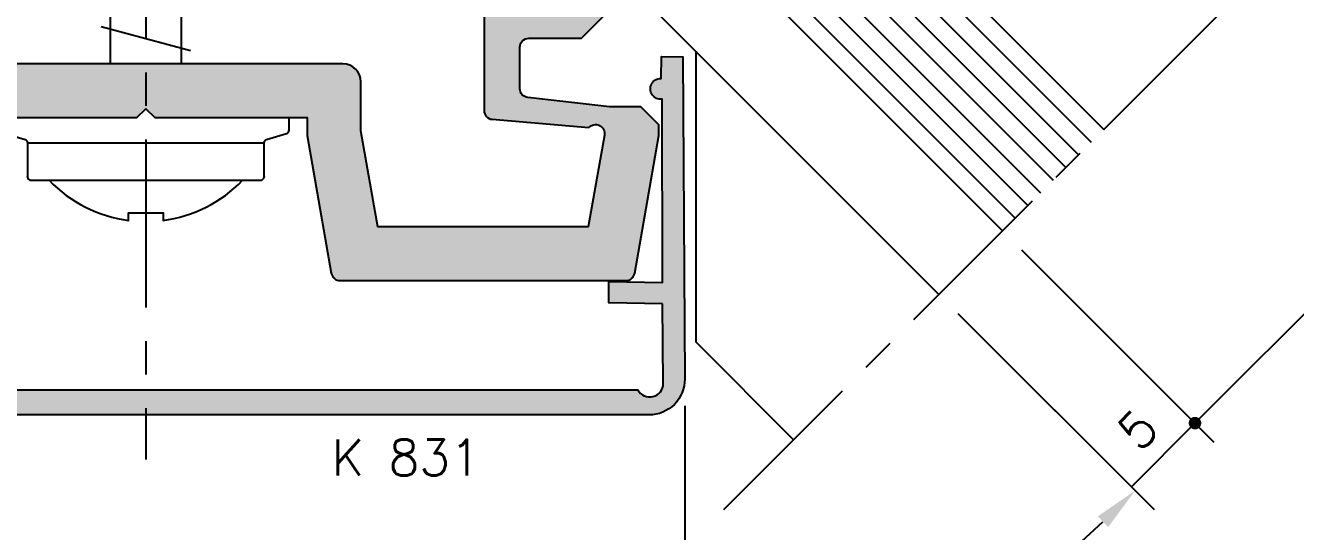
# Model space of a CAD drawing. Extents: x 0 to 4131, y -1600 to 527.
# Drawn here: x 103.5 to 174.4, y -277.4 to -249.1 of the extents above; entities that cross this region are included whole.
import ezdxf

# ---------------------------------------------------------------- set-up
doc = ezdxf.new("R2010")
doc.units = 0
doc.header["$LTSCALE"] = 7.5
doc.header["$MEASUREMENT"] = 0
doc.linetypes.add('CENTER', pattern=[2, 1.25, -0.25, 0.25, -0.25])
doc.layers.get('0').update_dxf_attribs({"linetype": 'CONTINUOUS'})
doc.layers.get('DEFPOINTS').update_dxf_attribs({"linetype": 'CONTINUOUS'})
for name, color, linetype in [('ASSI', 1, 'CENTER'), ('FILL', 8, 'CONTINUOUS'), ('FINE', 7, 'CONTINUOUS'), ('GROSSA', 4, 'CONTINUOUS'), ('QUOTE', 254, 'CONTINUOUS'), ('TESTO', 2, 'CONTINUOUS'), ('TRATTEGGI', 140, 'CONTINUOUS'), ('VETRO', 6, 'CONTINUOUS'), ('VITERIA', 40, 'CONTINUOUS')]:
    doc.layers.add(name, color=color, linetype=linetype)
doc.styles.get("Standard").update_dxf_attribs({"font": 'romans.shx'})
doc.dimstyles.new('SCALA_1-1$0', dxfattribs={"dimtxt": 2, "dimasz": 1, "dimexe": 1.5, "dimexo": 1.5, "dimgap": 1, "dimtad": 3, "dimdsep": 46, "dimtxsty": 'Standard', "dimblk1": 'PUNTO', "dimblk2": 'PUNTO', "dimsah": 1, "dimcen": 0.09, "dimclrt": 2, "dimadec": 0, "dimazin": 0, "dimtfac": 0.7, "dimtmove": 0, "dimatfit": 3, "dimldrblk": 'PUNTO', "dimfxl": 1, "dimtolj": 2, "dimarcsym": 0})
doc.dimstyles.new('SCALA_1-1$2', dxfattribs={"dimtxt": 2, "dimasz": 2.5, "dimexe": 1.5, "dimexo": 1.5, "dimgap": 1, "dimtad": 3, "dimdec": 0, "dimdsep": 46, "dimtxsty": 'Standard', "dimcen": 0, "dimclrt": 2, "dimaunit": 1, "dimadec": 0, "dimazin": 0, "dimtfac": 0.7, "dimtdec": 4, "dimtmove": 0, "dimatfit": 3, "dimfxl": 1, "dimtolj": 2, "dimarcsym": 0})

# ---------------------------------------------------------------- blocks, each defined once
blk = doc.blocks.new('PUNTO')
blk.add_line((-1, 0), (1, 0))
at = {"const_width": 0.35}
blk.add_lwpolyline([(-0.1750000000000114, 0, 1), (0.1750000000000114, 0, 1)], format="xyb", close=True, dxfattribs=at)
blk = doc.blocks.new('*D107')
at = {"layer": 'DEFPOINTS', "color": 0, "transparency": 16777216}
for p in [(176.423119323857, -242.1720285458826), (158.0383430130067, -260.5568048567329), (168.7805694265873, -271.2990312703136)]:
    blk.add_point(p, dxfattribs=at)
at = {"layer": 'QUOTE', "color": 0, "lineweight": -2, "transparency": 16777216}
for p, q in [((177.4837794956368, -243.2326887176624), (188.2260059092174, -253.9749151312431)), ((186.4582389562511, -253.6213617406498), (169.4876762077739, -270.5919244891271)), ((159.0990031847865, -261.6174650285128), (169.8412295983671, -272.3596914420934))]:
    blk.add_line(p, q, dxfattribs=at)
for p, rotation in [((187.1653457374376, -252.9142549594633), 45), ((168.7805694265873, -271.2990312703136), 225)]:
    blk.add_blockref('PUNTO', p, dxfattribs=dict(at, rotation=rotation))
at = {"layer": 'QUOTE', "color": 2, "transparency": 16777216, "insert": (176.5587440196393, -260.6924295525154), "char_height": 2, "attachment_point": 5, "rotation": 45}
blk.add_mtext('\\A2;26', dxfattribs=at)
blk = doc.blocks.new('*D108')
at = {"layer": 'DEFPOINTS', "color": 0, "transparency": 16777216}
for p in [(158.0383430130067, -260.5568048567329), (154.4852927202466, -264.1098551494929), (165.2275191338273, -274.8520815630737)]:
    blk.add_point(p, dxfattribs=at)
at = {"layer": 'QUOTE', "color": 0, "lineweight": -2, "transparency": 16777216}
for p, q in [((159.0990031847865, -261.6174650285128), (169.8412295983671, -272.3596914420935)), ((155.5459528920264, -265.1705153212727), (166.2881793056071, -275.9127417348535)), ((168.7805694265873, -271.2990312703137), (165.2275191338273, -274.8520815630737))]:
    blk.add_line(p, q, dxfattribs=at)
at = {"layer": 'QUOTE', "color": 2, "transparency": 16777216, "insert": (165.5898307178342, -271.6613428543205), "char_height": 2, "attachment_point": 5, "rotation": 44.99999999999954}
blk.add_mtext('\\A2;5', dxfattribs=at)
blk = doc.blocks.new('_None')
blk = doc.blocks.new('*D109')
at = {"layer": 'DEFPOINTS', "color": 0, "transparency": 16777216}
for p in [(145.2125909436196, -254.8371533728658), (67.33712630085674, -262.6956415871201), (65.92291273848392, -264.1098551494929), (154.4852927202466, -264.1098551494929), (89.98622831255874, -295.2827997031806)]:
    blk.add_point(p, dxfattribs=at)
at = {"layer": 'QUOTE', "color": 0, "lineweight": -2, "transparency": 16777216}
for p, q in [((64.86225256670409, -265.1705153212728), (53.907182429823, -276.1255854581538)), ((155.5459528920265, -265.1705153212728), (166.5010230289078, -276.125585458154))]:
    blk.add_line(p, q, dxfattribs=at)
blk.add_arc((110.2041027293655, -219.8286651586115), 78.11586820745006, 226.8337575418807, 313.166242458119, dxfattribs=at)
at = {"layer": 'QUOTE', "color": 0, "transparency": 16777216}
for points in [[(56.47379528508143, -277.1034830182606), (57.05354629631608, -276.5048736218953), (54.96784260160282, -275.064925286374)], [(163.3546591624147, -276.5048736218955), (163.9344101736493, -277.1034830182608), (165.440362857128, -275.0649252863742)]]:
    blk.add_solid(points, dxfattribs=at)
at = {"layer": 'QUOTE', "color": 2, "transparency": 16777216, "insert": (110.2041027293654, -295.9445333660615), "char_height": 2, "attachment_point": 5}
blk.add_mtext('\\A2;90°', dxfattribs=at)
blk = doc.blocks.new('*D110')
at = {"layer": 'DEFPOINTS', "color": 0, "transparency": 16777216}
for p in [(80.28625047728025, -268.8279502957561), (140.2937155042933, -268.8279502957561), (140.2937155042933, -282.8332158283471)]:
    blk.add_point(p, dxfattribs=at)
at = {"layer": 'QUOTE', "color": 0, "lineweight": -2, "transparency": 16777216}
for p, q in [((80.28625047728025, -270.3279502957561), (80.28625047728025, -284.3332158283471)), ((140.2937155042933, -270.3279502957561), (140.2937155042933, -284.3332158283471)), ((81.28625047728025, -282.8332158283471), (139.2937155042933, -282.8332158283471))]:
    blk.add_line(p, q, dxfattribs=at)
at = {"layer": 'QUOTE', "color": 0, "lineweight": -2, "transparency": 16777216, "rotation": 180}
blk.add_blockref('PUNTO', (80.28625047728025, -282.8332158283471), dxfattribs=at)
at = {"layer": 'QUOTE', "color": 0, "lineweight": -2, "transparency": 16777216}
blk.add_blockref('PUNTO', (140.2937155042933, -282.8332158283471), dxfattribs=at)
at = {"layer": 'QUOTE', "color": 2, "transparency": 16777216, "insert": (110.2899829907868, -280.8332158283471), "char_height": 2, "attachment_point": 5}
blk.add_mtext('\\A2;60', dxfattribs=at)

msp = doc.modelspace()

# ---------------------------------------------------------------- hatches: boundary and pattern name
at = {"layer": 'FILL'}
msp.add_hatch(color=253, dxfattribs=at).paths.add_polyline_path([(137.0063043700382, -263.3428787209848, 0.3639702342662042), (137.4987082465443, -262.9297028098182), (138.8541027293654, -255.2428787209845), (138.8541027293654, -254.650360118743), (137.8466213316069, -253.6428787209845), (136.0899460628418, -253.6428787209845), (131.5333985677399, -253.1242284600641, -0.3813941841837299), (131.0899460628416, -252.6274363699524), (131.0899460628415, -250.3070922833577, -0.4142135623731096), (131.5899460628415, -249.8070922833577), (134.5256756046192, -249.8070922833577), (137.3541027293654, -246.9786651586115), (135.3034930639243, -244.9280554931705), (134.4549649265004, -244.9280554931705), (134.0307008577885, -245.3523195618824), (135.0913610295685, -246.4129797336621), (133.6972484798729, -247.8070922833577), (132.5256756046192, -247.8070922833577), (127.4546077927535, -242.7360244714923, -0.414213562373095), (127.4546077927535, -242.0289176903058), (129.0809533894827, -240.4025720935765), (130.1416135612625, -241.4632322653564), (130.4951669518559, -241.1096788747629), (130.4951669518559, -240.1197293811022), (128.8688213685948, -238.4933837851295, 0.4142135629764006), (128.16171458668, -238.4933837830944), (124.6261806681249, -242.0289176885805, 0.4142135628956156), (124.6261806674488, -242.7360244703977), (128.7970528440735, -246.9068966475584, -0.1989123673629611), (129.0899460628415, -247.6140034286995), (129.0899460628415, -253.8375896529903, 0.389620444889014), (129.5476516708576, -254.3357976260365), (134.9473602140326, -254.794195327559, -0.755455697029795), (135.8129538337852, -255.2137797138073), (134.9085552920948, -260.3428787209848), (123.1496501666357, -260.3428787209848), (122.2041027293653, -254.9804127304066), (122.2041027293653, -252.2428787209844, 0.4142135623730859), (121.2041027293653, -251.2428787209844), (110.2041027293653, -251.2428787209841), (99.20410272936526, -251.2428787209844, 0.4142135623730857), (98.20410272936527, -252.2428787209844), (98.20410272936527, -254.9804127304066), (97.25855529209485, -260.3428787209848), (85.49965016663583, -260.3428787209848), (84.59525162494543, -255.2137797138073, -0.7554556970297853), (85.46084524469796, -254.794195327559), (90.86055378787297, -254.3357976260365, 0.3896204448890148), (91.31825939588902, -253.8375896529903), (91.31825939588902, -247.6140034286997, -0.1989123673796542), (91.61115261470248, -246.9068966475131), (95.78202479072326, -242.7360244714922, 0.4142135623730833), (95.78202479072326, -242.0289176903058), (92.24649088479062, -238.493383784373, 0.4142135623730893), (91.53938410360405, -238.493383784373), (89.91303850687467, -240.1197293811022), (89.91303850687478, -241.1096788747629), (90.26659189746812, -241.4632322653564), (91.32725206924789, -240.4025720935765), (92.9535976659771, -242.0289176903057, -0.4142135623730951), (92.9535976659771, -242.7360244714922), (87.88252985411162, -247.8070922833577), (86.71095697885784, -247.8070922833577), (85.31684442916224, -246.4129797336621), (86.37750460094202, -245.3523195618824), (85.95324053223027, -244.9280554931705), (85.10471239480643, -244.9280554931705), (83.05410272936541, -246.9786651586115), (85.88252985411162, -249.8070922833577), (88.81825939588902, -249.8070922833577, -0.4142135623730951), (89.31825939588902, -250.3070922833577), (89.31825939588902, -252.6274363699522, -0.3813941841837436), (88.87480689099067, -253.1242284600641), (84.31825939588903, -253.6428787209845), (82.56158412712381, -253.6428787209845), (81.55410272936541, -254.650360118743), (81.55410272936541, -255.2428787209845), (82.90949721218652, -262.9297028098183, 0.3639702342662014), (83.40190108869257, -263.3428787209848), (99.35630437003805, -263.3428787209848, 0.3639702342662036), (99.84870824654415, -262.9297028098183), (101.2041027293653, -255.2428787209845), (101.2041027293653, -254.2428787209844), (109.7041027293654, -254.2428787209841), (110.2041027293653, -253.7428787209841), (110.7041027293652, -254.2428787209841), (119.2041027293653, -254.2428787209844), (119.2041027293653, -255.2428787209845), (120.5594972121865, -262.9297028098183, 0.3639702342661999), (121.0519010886926, -263.3428787209848)])
h = msp.add_hatch(color=253, dxfattribs=at)
edge = h.paths.add_edge_path()
edge.add_line((139.0542591961914, -264.6385890746259), (136.0540658724604, -264.5896464223983))
edge.add_line((136.0540658724604, -264.5896464223983), (136.0497914947832, -263.3894170327522))
edge.add_line((136.0497914947832, -263.3894170327522), (139.049984818514, -263.4383596849799))
edge.add_line((139.049984818514, -263.4383596849799), (139.0334433657685, -253.2136470315678))
edge.add_arc((138.9583520878597, -252.6354279159037), 0.5830746485119124, 89.06540732658272, 277.39938868358115, ccw=False)
edge.add_line((138.9678626161056, -252.0524308356454), (138.9877118806177, -250.8356673755623))
edge.add_line((138.9877118806177, -250.8356673755623), (140.1875522408452, -250.8552405707345))
edge.add_line((140.1875522408452, -250.8552405707345), (140.2937155042933, -268.8279502957561))
edge.add_arc((138.2937503950216, -268.839763919079), 2.000000000000044, -89.9999999999992, 0.338437346636681, ccw=False)
edge.add_line((138.2937503950216, -270.839763919079), (82.28621558655192, -270.839763919079))
edge.add_arc((82.28621558655193, -268.839763919079), 2.000000000000036, 179.6615626533633, 269.9999999999996, ccw=False)
edge.add_line((80.28625047728025, -268.8279502957561), (80.39241374072839, -250.8552405707345))
edge.add_line((80.39241374072839, -250.8552405707345), (81.59225410095581, -250.8356673755623))
edge.add_line((81.59225410095581, -250.8356673755623), (81.61210336546793, -252.0524308356454))
edge.add_arc((81.62161389371389, -252.6354279159037), 0.5830746485119179, -97.39938868358121, 90.93459267341728, ccw=False)
edge.add_line((81.54652261580503, -253.2136470315678), (81.52998116305952, -263.4383596849799))
edge.add_line((81.52998116305952, -263.4383596849799), (84.53017448679037, -263.3894170327522))
edge.add_line((84.53017448679037, -263.3894170327522), (84.52590010911314, -264.5896464223983))
edge.add_line((84.52590010911314, -264.5896464223983), (81.52570678538217, -264.6385890746259))
edge.add_line((81.52570678538217, -264.6385890746259), (81.48998299078818, -269.089763919079))
edge.add_arc((82.23998299078752, -269.0897639190764), 0.7499999999993463, 180.0000000001954, 332.1818607152047)
edge.add_line((82.90330794885716, -269.4397639190778), (137.6766580327164, -269.439763919083))
edge.add_arc((138.3399829907854, -269.089763919079), 0.7499999999999868, 207.8181392849953, 360.0000000000044)
edge.add_line((139.0899829907854, -269.089763919079), (139.0542591961914, -264.6385890746259))

# ---------------------------------------------------------------- linework, layer by layer
at = {"layer": 'ASSI'}
for p, q in [((110.2041027293653, -75.46721621976596), (110.2041027293653, -273.3230478880031)), ((142.4742583577692, -276.1208895119704), (208.2655678127364, -210.3295800570032))]:
    msp.add_line(p, q, dxfattribs=at)
at = {"layer": 'FINE'}
for p, q in [((154.4852927202466, -264.1098551494929), (137.3541027293654, -246.9786651586115)), ((140.9065106379191, -250.5310730671653), (140.9065106379192, -266.7594962608014)), ((146.3710811234287, -272.2240667463109), (140.9065106379192, -266.7594962608014))]:
    msp.add_line(p, q, dxfattribs=at)
at = {"layer": 'GROSSA'}
for points in [[(101.2041027293653, -254.2428787209844), (109.7041027293654, -254.2428787209841), (110.2041027293653, -253.7428787209841), (110.7041027293652, -254.2428787209841), (119.2041027293653, -254.2428787209844), (119.2041027293653, -255.2428787209845), (120.5594972121865, -262.9297028098182, 0.3639702342661973), (121.0519010886925, -263.3428787209848), (137.0063043700381, -263.3428787209848, 0.3639702342662013), (137.4987082465443, -262.9297028098183), (138.8541027293654, -255.2428787209845), (138.8541027293654, -254.650360118743), (137.8466213316069, -253.6428787209845), (136.0899460628418, -253.6428787209845), (131.5333985677399, -253.1242284600641, -0.381394184183741), (131.0899460628416, -252.6274363699523), (131.0899460628415, -250.3070922833577, -0.4142135623730951), (131.5899460628415, -249.8070922833577), (134.5256756046192, -249.8070922833577), (137.3541027293654, -246.9786651586115)], [(129.0899460628415, -247.6140034286995), (129.0899460628415, -253.8375896529903, 0.3896204448890086), (129.5476516708575, -254.3357976260365), (134.9473602140326, -254.794195327559, -0.7554556970297589), (135.8129538337852, -255.2137797138073), (134.9085552920948, -260.3428787209848), (123.1496501666357, -260.3428787209848), (122.2041027293653, -254.9804127304066), (122.2041027293653, -252.2428787209844, 0.4142135623730867), (121.2041027293654, -251.2428787209844), (110.2041027293653, -251.2428787209841), (99.20410272936527, -251.2428787209844, 0.4142135623730825)]]:
    msp.add_lwpolyline(points, format="xyb", dxfattribs=at)
msp.add_lwpolyline([(139.0542591961914, -264.6385890746259), (136.0540658724604, -264.5896464223983), (136.0497914947832, -263.3894170327522), (139.049984818514, -263.4383596849799), (139.0334433657685, -253.2136470315678, -1.075506706590483), (138.9678626161056, -252.0524308356454), (138.9877118806177, -250.8356673755623), (140.1875522408452, -250.8552405707345), (140.2937155042933, -268.8279502957561, -0.4159446976628286), (138.2937503950216, -270.839763919079), (82.28621558655192, -270.839763919079, -0.4159446976628286), (80.28625047728025, -268.8279502957561), (80.39241374072839, -250.8552405707345), (81.59225410095581, -250.8356673755623), (81.61210336546793, -252.0524308356454, -1.075506706590483), (81.54652261580503, -253.2136470315678), (81.52998116305952, -263.4383596849799), (84.53017448679037, -263.3894170327522), (84.52590010911314, -264.5896464223983), (81.52570678538217, -264.6385890746259), (81.48998299078818, -269.089763919079, 0.7825643051266636), (82.90330794885716, -269.4397639190778), (137.6766580327164, -269.439763919083, 0.7825643051266636), (139.0899829907854, -269.089763919079)], format="xyb", close=True, dxfattribs=at)
at = {"layer": 'TRATTEGGI'}
for p, q in [((124.804324297239, -217.4232912043536), (162.9880904813125, -255.6070573884271)), ((124.0972175160524, -218.1303979855401), (162.2809837001259, -256.3141641696137)), ((123.3901107348659, -218.8375047667267), (161.5738769189394, -257.0212709508002)), ((122.6830039536793, -219.5446115479132), (160.8667701377529, -257.7283777319868)), ((121.9758971724928, -220.2517183290997), (160.1596633565663, -258.4354845131733)), ((121.2687903913064, -220.9588251102861), (159.4525565753798, -259.1425912943598)), ((120.5616836101198, -221.6659318914727), (158.7454497941932, -259.8496980755464))]:
    msp.add_line(p, q, dxfattribs=at)
at = {"layer": 'VETRO'}
for p, q in [((125.5114310784255, -216.716184423167), (163.6951972624991, -254.8999506072405)), ((158.0383430130067, -260.5568048567329), (120.5616836101199, -223.0801454538458))]:
    msp.add_line(p, q, dxfattribs=at)
at = {"layer": 'VITERIA'}
for p, q in [((112.7041027293653, -250.5126929586489), (107.7041027293653, -249.1729469964934)), ((103.6041027293662, -255.6571987647983), (116.8041027293661, -255.6571987647983))]:
    msp.add_line(p, q, dxfattribs=at)
for points in [[(108.2041027293653, -227.1257051260821), (108.2041027293653, -251.2428787209841)], [(112.2041027293653, -251.2428787209842), (112.2041027293653, -227.1257051260821)]]:
    msp.add_lwpolyline(points, dxfattribs=at)
for points in [[(102.2041027293662, -254.2428787209844), (102.2041027293661, -254.9385161797078, 0.3309619514747996), (102.3464645292885, -255.1300307689479), (103.4617409294437, -255.4656841755582, -0.3309619514747942), (103.6041027293662, -255.6571987647983), (103.604102729366, -257.5428787209842, 0.414213562373095), (103.8041027293661, -257.7428787209842), (110.2041027293661, -257.7428787209842), (116.6041027293662, -257.7428787209842, 0.414213562373095), (116.8041027293662, -257.5428787209842), (116.8041027293661, -255.6571987647983, -0.3309619514747942), (116.9464645292886, -255.4656841755582), (118.0617409294438, -255.1300307689479, 0.3309619514747993), (118.2041027293662, -254.9385161797078), (118.2041027293662, -254.2428787209844)], [(104.8041027293661, -257.7428787209842, 0.1708492709052982), (109.24478582886, -259.9811829546177), (109.24478582886, -259.5639329329741), (111.1634196298724, -259.563932932974), (111.1634196298723, -259.9811829546178, 0.170849270905298), (115.604102729366, -257.7428787209842, 0.170849270905298)]]:
    msp.add_lwpolyline(points, format="xyb", dxfattribs=at)
for p in [(103.6041027293662, -257.5428787209842), (116.8041027293661, -257.5428787209842)]:
    msp.add_point(p, dxfattribs=at)

# ---------------------------------------------------------------- texts
at = {"layer": 'TESTO'}
msp.add_text('K 831', height=2, dxfattribs=at).set_placement((120.5901501728083, -274.2209858504566))

# ---------------------------------------------------------------- dimensions: what is measured, and where the dimension line sits
at = {"layer": 'QUOTE'}
dim = msp.add_aligned_dim(p1=(176.423119323857, -242.1720285458826), p2=(158.0383430130067, -260.5568048567329), distance=15.191802284168231, dimstyle='SCALA_1-1$0', dxfattribs=at)
dim.commit()
dim.dimension.update_dxf_attribs({"geometry": '*D107', "text_midpoint": (176.5587440196393, -260.6924295525154)})
dim = msp.add_angular_dim_2l(base=(89.98622831255874, -295.2827997031806), line1=((65.92291273848392, -264.1098551494929), (67.33712630085674, -262.6956415871201)), line2=((154.4852927202466, -264.1098551494929), (145.2125909436196, -254.8371533728658)), dimstyle='SCALA_1-1$2', dxfattribs=at)
dim.commit()
dim.dimension.update_dxf_attribs({"geometry": '*D109', "text_midpoint": (110.2041027293654, -295.9445333660615)})
dim = msp.add_linear_dim(base=(165.2275191338273, -274.8520815630737), p1=(158.0383430130067, -260.5568048567329), p2=(154.4852927202466, -264.1098551494929), angle=224.99999999999886, dimstyle='SCALA_1-1$0', override={"dimdec": 1, "dimblk1": 'None', "dimblk2": 'None'}, dxfattribs=at)
dim.commit()
dim.dimension.update_dxf_attribs({"geometry": '*D108', "text_midpoint": (167.0040442802073, -273.0755564166936), "dimtype": 161})
dim = msp.add_linear_dim(base=(140.2937155042933, -282.8332158283471), p1=(80.28625047728025, -268.8279502957561), p2=(140.2937155042933, -268.8279502957561), dimstyle='SCALA_1-1$0', override={"dimdec": 0}, dxfattribs=at)
dim.commit()
dim.dimension.update_dxf_attribs({"geometry": '*D110', "text_midpoint": (110.2899829907868, -282.8332158283471), "dimtype": 160})

doc.saveas('drawing.dxf')
